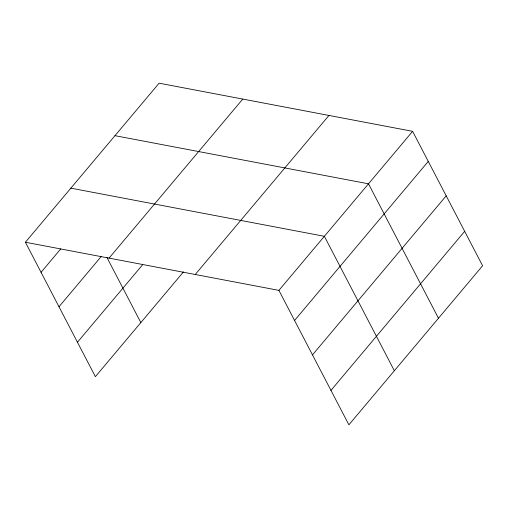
<?xml version="1.0" encoding="UTF-8"?>
<svg xmlns="http://www.w3.org/2000/svg" width="508" height="508" viewBox="0 0 508 508"><rect width="100%" height="100%" fill="white"/><g stroke="black" fill="none" stroke-linecap="round" stroke-linejoin="round"><path stroke-width="0.76" d="M25.4 242.24L159.112 83.185L412.617 131.331L482.6 265.76L348.888 424.815L278.905 290.379L25.4 242.24L95.383 376.669L183.445 271.913M41.059 272.32L60.757 248.888M58.985 306.756L101.416 256.286M109.055 258.127L242.767 99.073M77.457 342.233L142.697 264.63M195.25 274.491L328.962 115.443M278.905 290.379L412.617 131.331M294.564 320.465L428.276 161.411M312.49 354.895L446.202 195.847M330.962 390.379L464.674 231.324M114.986 135.674L368.497 183.813L438.474 318.249M70.86 188.163L324.371 236.303L394.348 370.732M106.985 257.55L140.843 322.593"/></g></svg>
